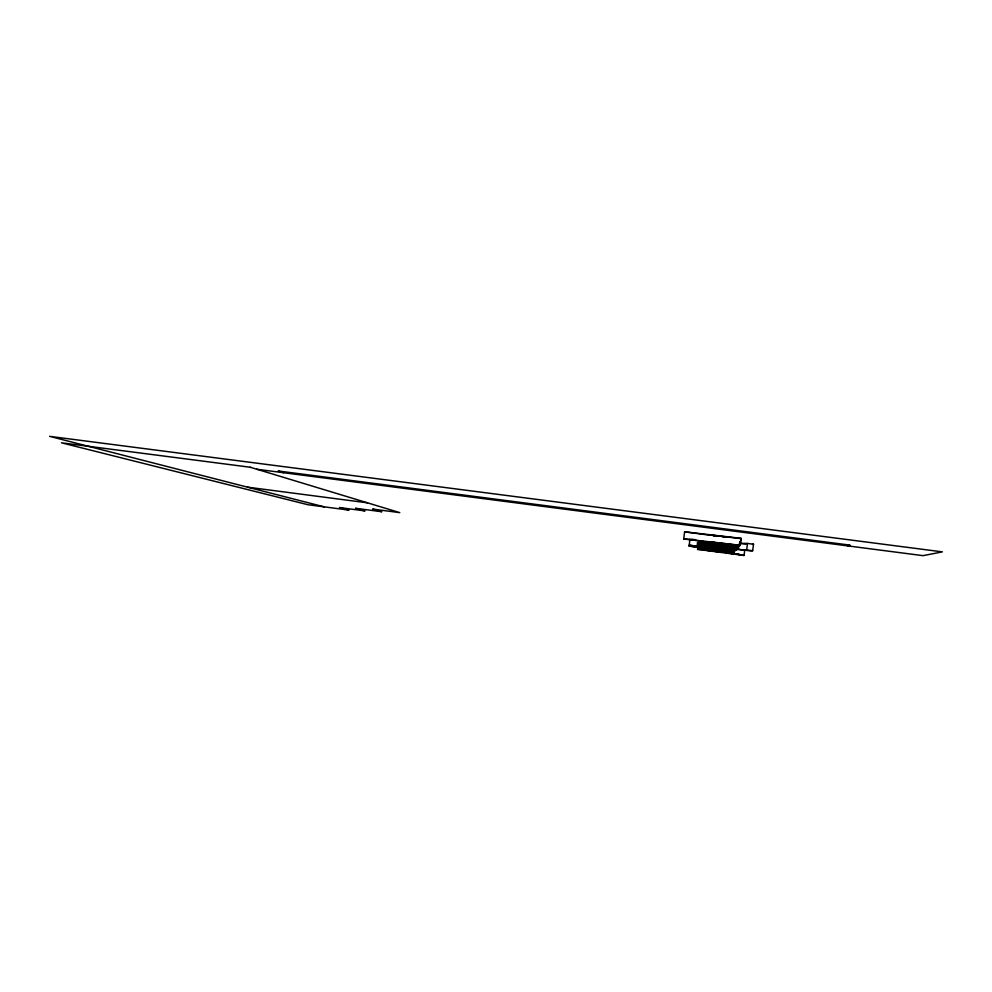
<?xml version="1.0" encoding="UTF-8"?>
<svg xmlns="http://www.w3.org/2000/svg" width="992" height="992" viewBox="0 0 992 992"><rect width="100%" height="100%" fill="white"/><g stroke="black" fill="none" stroke-linecap="round" stroke-linejoin="round"><path stroke-width="1.49" d="M697.55 549.37C711.748 549.692 730.968 552.606 744.05 555.458L697.55 549.37L697.934 546.456L689.118 545.166L734.812 551.254L734.266 551.85L703.018 547.968M703.564 544.546L703.006 548.043L689.142 546.059L697.934 547.212L698.033 546.505M739.883 542.054L739.35 546.133L738.47 546.542L698.666 541.062L716.993 544.186L698.529 542.103L738.321 547.299L738.668 544.633M739.685 542.289L739.152 546.356L683.736 538.879L740.144 545.253L741.036 538.334L684.604 531.824L683.736 538.879M739.35 546.133L709.342 541.855L739.945 545.476L741.036 538.334M744.05 555.458L744.806 549.618M717.762 545.96L738.78 548.142L697.339 542.736L735.407 548.886L730.794 548.65L744.322 550.126L746.654 549.94L747.484 543.442L753.511 544.224L752.668 550.721L750.659 550.932L697.19 543.951L733.076 547.398L703.018 543.48L717.861 545.761M689.142 546.232L689.924 539.003M697.773 547.671L733.944 552.222L707.197 549.382L733.274 552.966L697.698 548.316L724.631 551.18M738.321 547.299L721.097 544.831L722.263 544.844M847.838 545.898L850.032 545.129L278.144 470.977L283.687 472.725M747.484 543.442L740.218 543.294M753.511 544.224L752.506 544.41M725.834 548.006L729.442 548.154L702.795 544.67L723.788 547.745M745.81 544.124L740.937 543.604M722.647 544.633L739.09 546.431M703.055 547.807L729.455 550.734L703.179 547.299M740.838 538.582L710.235 535.023L717.737 536.102M716.807 547.832L736.808 550.101L712.082 547.41M256.792 469.241L923.019 555.656L942.4 551.874L49.6 436.344L324.359 506.887M691.337 539.177L695.578 539.735M746.654 549.94L752.668 550.721M247.529 487.159L367.499 502.832M713.657 547.41L697.289 544.943L710.892 547.038M722.238 536.746L725.239 537.18M708.982 535.097L684.604 531.824M713.422 535.742L716.373 536.164M702.894 549.754L720.192 551.961L702.894 549.754M725.388 552.643L739.09 554.466L725.388 552.643M250.232 467.244L61.479 442.804L307.88 504.717L349.06 510.111L339.45 507.557L364.969 510.905L355.52 508.288L381.846 511.748L372.608 509.07L399.764 512.628L250.232 467.244"/></g></svg>
